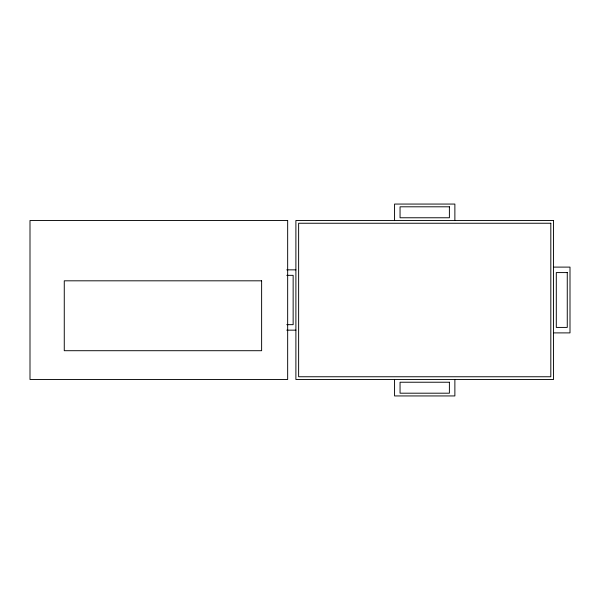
<?xml version="1.0" encoding="UTF-8"?>
<svg xmlns="http://www.w3.org/2000/svg" width="600" height="600" viewBox="0 0 600 600"><rect width="100%" height="100%" fill="white"/><g stroke="black" fill="none" stroke-linecap="round" stroke-linejoin="round"><path stroke-width="0.9" d="M553.553 267.105L570 267.105L570 332.895L553.553 332.895M286.755 269.85L295.89 269.85M286.755 275.332L293.145 275.332L293.145 324.668L286.755 324.668M286.755 330.15L295.89 330.15M454.875 220.507L454.875 204.06L394.567 204.06L394.567 220.507M454.875 379.493L454.875 395.94L394.567 395.94L394.567 379.493M449.393 206.805L400.05 206.805L400.05 217.77L449.393 217.77L449.393 206.805M287.663 220.507L30 220.507L30 379.493L287.663 379.493L287.663 220.507M553.553 220.507L295.89 220.507L295.89 379.493L553.553 379.493L553.553 220.507M550.815 223.245L298.627 223.245L298.627 376.755L550.815 376.755L550.815 223.245M567.263 272.587L556.298 272.587L556.298 327.413L567.263 327.413L567.263 272.587M261.623 280.815L64.267 280.815L64.267 350.707L261.623 350.707L261.623 280.815M449.393 382.23L400.05 382.23L400.05 393.195L449.393 393.195L449.393 382.23"/></g></svg>
